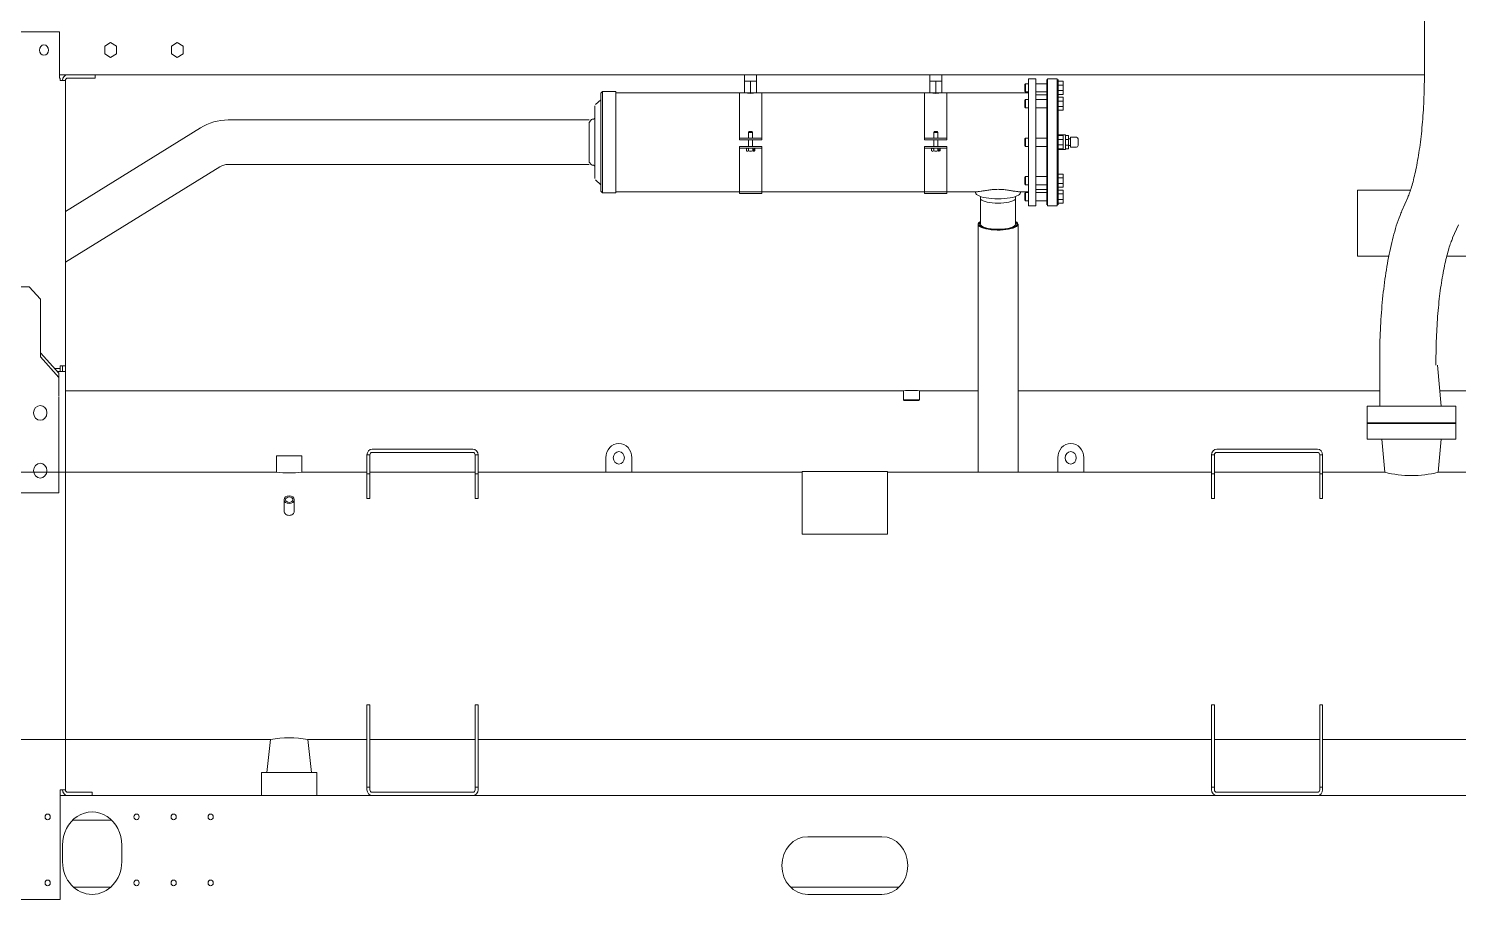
# Model space of a CAD drawing. Extents: x -345393 to -54719, y 203828 to 476815.
# Drawn here: x -321525 to -319595, y 228388 to 229563 of the extents above; entities that cross this region are included whole.
import ezdxf

# ---------------------------------------------------------------- set-up
doc = ezdxf.new("R2010")
doc.units = 0
doc.header["$LTSCALE"] = 1000
doc.header["$MEASUREMENT"] = 0
doc.layers.get('0').update_dxf_attribs({"color": 252, "linetype": 'CONTINUOUS'})
doc.layers.add('暖通-水-设备', color=3, linetype='CONTINUOUS', lineweight=20)

# ---------------------------------------------------------------- blocks, each defined once
blk = doc.blocks.new('PSRHH3602-LM1')
at = {"color": 95}
for p, q in [((782.3, 1691.5), (782.3, 1013.9)), ((-1060, 1066), (-1192, 1066)), ((-1060, 1066), (-1060, 1010)), ((-991, 1053.2), (-999, 1048.6)), ((-999, 1048.6), (-999, 1039.4)), ((-983, 1048.6), (-991, 1053.2)), ((-983, 1039.4), (-983, 1048.6)), ((-901, 1053.2), (-909, 1048.6)), ((-909, 1048.6), (-909, 1039.4)), ((-893, 1048.6), (-901, 1053.2)), ((-893, 1039.4), (-893, 1048.6)), ((-999, 1039.4), (-991, 1034.8)), ((-991, 1034.8), (-983, 1039.4)), ((-909, 1039.4), (-901, 1034.8)), ((-901, 1034.8), (-893, 1039.4)), ((-1060, 1014), (782.3, 1014)), ((-1060, 1010), (-1059, 1010)), ((-1059, 1007), (-1059, 1010)), ((-1059, 1007), (-1052, 1007)), ((-1052, 147), (-1052, 1007)), ((-1049, 1010), (-1012, 1010)), ((-1012, 1014), (-1012, 1010)), ((-135.2, 1014), (-135.2, 992)), ((-135.2, 1006.2), (-119.2, 1006.2)), ((-127.2, 1006.2), (-127.2, 991.5)), ((-119.2, 1014), (-119.2, 992)), ((114.8, 1014), (114.8, 992)), ((114.8, 1006.2), (130.8, 1006.2)), ((122.8, 1006.2), (122.8, 991.5)), ((130.8, 1014), (130.8, 992)), ((247.8, 1009.2), (247.8, 855.2)), ((257.8, 1009.2), (247.8, 1009.2)), ((257.8, 1009.2), (257.8, 855.2)), ((272.8, 1008.2), (272.8, 856.2)), ((273.8, 855.2), (273.8, 1009.2)), ((286.8, 1009.2), (273.8, 1009.2)), ((286.8, 1009.2), (286.8, 855.2)), ((287.8, 856.2), (287.8, 1008.2)), ((294.8, 1006.2), (287.8, 1006.2)), ((294.8, 990.2), (294.8, 1006.2)), ((-327.2, 993.7), (-329.2, 991.7)), ((-329.2, 991.7), (-329.2, 872.7)), ((-327.2, 870.7), (-327.2, 993.7)), ((-309.2, 993.7), (-327.2, 993.7)), ((-309.2, 870.7), (-309.2, 993.7)), ((247.8, 992.2), (-309.2, 992.2)), ((-142.2, 935.2), (-142.2, 992.2)), ((-112.2, 935.2), (-112.2, 992.2)), ((107.8, 935.2), (107.8, 992.2)), ((137.8, 935.2), (137.8, 992.2)), ((243.8, 1003.2), (242.8, 1002.2)), ((242.8, 1002.2), (242.8, 994.2)), ((242.8, 994.2), (243.8, 993.2)), ((247.8, 1003.2), (243.8, 1003.2)), ((243.8, 993.2), (243.8, 1003.2)), ((243.8, 993.2), (247.8, 993.2)), ((272.8, 1003.2), (257.8, 1003.2)), ((257.8, 993.2), (272.8, 993.2)), ((272.8, 989.7), (257.8, 989.7)), ((294.8, 1001.5), (287.8, 1001.5)), ((294.8, 994.9), (287.8, 994.9)), ((294.8, 990.2), (287.8, 990.2)), ((-337.2, 976.3), (-337.2, 888.2)), ((-329.2, 983.7), (-336.4, 977.8)), ((243.8, 983.9), (242.8, 982.9)), ((242.8, 982.9), (242.8, 974.9)), ((242.8, 974.9), (243.8, 973.9)), ((247.8, 983.9), (243.8, 983.9)), ((243.8, 973.9), (243.8, 983.9)), ((243.8, 973.9), (247.8, 973.9)), ((272.8, 983.9), (257.8, 983.9)), ((257.8, 973.9), (272.8, 973.9)), ((294.8, 986.9), (287.8, 986.9)), ((294.8, 982.2), (287.8, 982.2)), ((294.8, 975.6), (287.8, 975.6)), ((294.8, 970.9), (294.8, 986.9)), ((-345.2, 959.2), (-832.5, 959.2)), ((-341.7, 959.6), (-345.2, 956.2)), ((-345.2, 908.2), (-345.2, 956.2)), ((-339.2, 960.2), (-340.3, 960.2)), ((294.8, 970.9), (287.8, 970.9)), ((-869.9, 949.5), (-1052, 848.4)), ((-142.2, 937.2), (-112.2, 937.2)), ((-128.9, 945.2), (-129.9, 944.2)), ((-129.9, 944.2), (-129.9, 937.2)), ((-129.9, 944.2), (-124.4, 944.2)), ((-125.4, 945.2), (-128.9, 945.2)), ((-124.4, 944.2), (-125.4, 945.2)), ((-124.4, 937.2), (-124.4, 944.2)), ((107.8, 937.2), (137.8, 937.2)), ((121.1, 945.2), (120.1, 944.2)), ((120.1, 944.2), (125.6, 944.2)), ((120.1, 944.2), (120.1, 937.2)), ((124.6, 945.2), (121.1, 945.2)), ((125.6, 944.2), (124.6, 945.2)), ((125.6, 937.2), (125.6, 944.2)), ((243.8, 937.2), (242.8, 936.2)), ((247.8, 937.2), (243.8, 937.2)), ((243.8, 927.2), (243.8, 937.2)), ((272.8, 937.2), (257.8, 937.2)), ((297.8, 941.2), (287.8, 941.2)), ((294.8, 940.2), (287.8, 940.2)), ((294.8, 924.2), (294.8, 940.2)), ((297.8, 941.2), (297.8, 923.2)), ((301.8, 940.5), (297.8, 940.5)), ((301.8, 924), (301.8, 940.5)), ((312.8, 938.2), (304.8, 938.2)), ((304.8, 938.2), (304.8, 926.2)), ((-142.2, 935.2), (-112.2, 935.2)), ((-142.2, 870.2), (-142.2, 927.2)), ((-112.2, 927.2), (-142.2, 927.2)), ((-112.2, 925.2), (-142.2, 925.2)), ((-132.9, 924.4), (-132.9, 921.9)), ((-130, 924.4), (-130, 921.9)), ((-129.9, 935.2), (-129.9, 927.2)), ((-124.4, 927.2), (-124.4, 935.2)), ((-124.3, 924.4), (-124.3, 921.9)), ((-123.2, 923.2), (-123.2, 921.4)), ((-122.5, 923.2), (-123.2, 923.2)), ((-122.5, 923.2), (-122.5, 921.4)), ((-121.4, 924.4), (-121.4, 921.9)), ((-112.2, 870.2), (-112.2, 927.2)), ((107.8, 935.2), (137.8, 935.2)), ((137.8, 927.2), (107.8, 927.2)), ((107.8, 870.2), (107.8, 927.2)), ((137.8, 925.2), (107.8, 925.2)), ((117.1, 924.4), (117.1, 921.9)), ((120, 924.4), (120, 921.9)), ((120.1, 935.2), (120.1, 927.2)), ((125.6, 927.2), (125.6, 935.2)), ((125.7, 924.4), (125.7, 921.9)), ((126.8, 923.2), (126.8, 921.4)), ((127.5, 923.2), (126.8, 923.2)), ((127.5, 923.2), (127.5, 921.4)), ((128.6, 924.4), (128.6, 921.9)), ((137.8, 870.2), (137.8, 927.2)), ((242.8, 936.2), (242.8, 928.2)), ((242.8, 928.2), (243.8, 927.2)), ((243.8, 927.2), (247.8, 927.2)), ((257.8, 927.2), (272.8, 927.2)), ((294.8, 935.5), (287.8, 935.5)), ((294.8, 928.9), (287.8, 928.9)), ((294.8, 924.2), (287.8, 924.2)), ((287.8, 923.2), (297.8, 923.2)), ((301.8, 935.6), (297.8, 935.6)), ((301.8, 928.8), (297.8, 928.8)), ((301.8, 924), (297.8, 924)), ((304.8, 936.2), (301.8, 936.2)), ((301.8, 928.2), (304.8, 928.2)), ((304.8, 926.2), (312.8, 926.2)), ((314.8, 928.2), (314.8, 936.2)), ((-843.7, 902.3), (-1052, 786.7)), ((-345.2, 905.2), (-832.5, 905.2)), ((-345.2, 908.2), (-341.7, 904.8)), ((-340.3, 904.2), (-339.2, 904.2)), ((-336.4, 886.6), (-329.2, 880.7)), ((243.8, 890.6), (242.8, 889.6)), ((242.8, 889.6), (242.8, 881.6)), ((247.8, 890.6), (243.8, 890.6)), ((243.8, 880.6), (243.8, 890.6)), ((272.8, 890.6), (257.8, 890.6)), ((294.8, 893.6), (287.8, 893.6)), ((294.8, 888.9), (287.8, 888.9)), ((294.8, 877.6), (294.8, 893.6)), ((-329.2, 872.7), (-327.2, 870.7)), ((-327.2, 870.7), (-309.2, 870.7)), ((-309.2, 872.2), (178.4, 872.2)), ((-142.2, 870.2), (-112.2, 870.2)), ((107.8, 870.2), (137.8, 870.2)), ((235.3, 872.2), (247.8, 872.2)), ((242.8, 881.6), (243.8, 880.6)), ((243.8, 871.2), (242.8, 870.2)), ((242.8, 870.2), (242.8, 862.2)), ((243.8, 880.6), (247.8, 880.6)), ((243.8, 861.2), (243.8, 871.2)), ((247.8, 871.2), (243.8, 871.2)), ((257.8, 880.6), (272.8, 880.6)), ((257.8, 874.7), (272.8, 874.7)), ((272.8, 871.2), (257.8, 871.2)), ((294.8, 882.2), (287.8, 882.2)), ((294.8, 877.6), (287.8, 877.6)), ((294.8, 874.2), (287.8, 874.2)), ((294.8, 869.5), (287.8, 869.5)), ((294.8, 858.2), (294.8, 874.2)), ((691.9, 794), (691.9, 874)), ((691.9, 874), (763.5, 874)), ((183.3, 866.3), (183.3, 832.7)), ((230.3, 832.7), (230.3, 866.3)), ((242.8, 862.2), (243.8, 861.2)), ((243.8, 861.2), (247.8, 861.2)), ((247.8, 855.2), (257.8, 855.2)), ((257.8, 861.2), (272.8, 861.2)), ((273.8, 855.2), (286.8, 855.2)), ((294.8, 862.9), (287.8, 862.9)), ((294.8, 858.2), (287.8, 858.2)), ((759.8, 865.1), (752.1, 849.1)), ((179.8, 832.7), (179.8, 532)), ((233.8, 532), (233.8, 832.7)), ((820.5, 816.1), (828.3, 832.1)), ((691.9, 794), (734.3, 794)), ((812.5, 794), (866.9, 794)), ((-1100.9, 757), (-1150.9, 757)), ((-1085.9, 742), (-1100.9, 757)), ((-1085.9, 672), (-1085.9, 742)), ((-1060.9, 652), (-1085.9, 677)), ((-1060.9, 647), (-1085.9, 672)), ((-1059, 654), (-1059, 661)), ((-1052, 661), (-1059, 661)), ((-1056, 654), (-1056, 661)), ((722, 667.3), (722, 612)), ((798, 662), (798, 667.3)), ((805, 612), (800, 662)), ((-1066.9, 658), (-1059, 658)), ((-1062.9, 654), (-1052, 654)), ((-1060.9, 624.7), (-1060.9, 652)), ((-1056, 654), (-1059, 654)), ((-1052, 630.8), (79.3, 630.8)), ((79.3, 630.8), (79.3, 620)), ((100.7, 630.8), (179.8, 630.8)), ((100.7, 620), (100.7, 630.8)), ((233.8, 630.8), (722, 630.8)), ((803.1, 630.8), (1052, 630.8)), ((-1060.9, 623.9), (-1060.9, 507)), ((79.3, 620), (100.7, 620)), ((79.3, 620), (80.3, 619)), ((99.7, 619), (80.3, 619)), ((99.7, 619), (100.7, 620)), ((825, 612), (705, 612)), ((705, 592), (705, 612)), ((825, 592), (825, 612)), ((825, 592), (705, 592)), ((705, 591), (706, 592)), ((825, 591), (705, 591)), ((705, 591), (705, 572)), ((824, 592), (825, 591)), ((825, 591), (825, 572)), ((-638, 560), (-502, 560)), ((-638, 556), (-502, 556)), ((502, 560), (638, 560)), ((502, 556), (638, 556)), ((705, 572), (825, 572)), ((725, 572), (729, 531.9)), ((801, 532), (805, 572)), ((-733, 552), (-767, 552)), ((-767, 552), (-767, 532)), ((-733, 532), (-733, 552)), ((-645, 500), (-645, 553)), ((-641, 553), (-645, 553)), ((-641, 500), (-641, 553)), ((-499, 500), (-499, 553)), ((-499, 553), (-495, 553)), ((-495, 500), (-495, 553)), ((-322.5, 531.9), (-322.5, 549.5)), ((-287.5, 549.5), (-287.5, 531.9)), ((287.5, 549.5), (287.5, 531.9)), ((322.5, 531.9), (322.5, 549.5)), ((495, 500), (495, 553)), ((499, 553), (495, 553)), ((499, 500), (499, 553)), ((641, 500), (641, 553)), ((641, 553), (645, 553)), ((645, 500), (645, 553)), ((-767, 532), (-1941.4, 532)), ((-645, 532), (-733.2, 532)), ((-641, 530), (-645, 530)), ((-499, 532), (-641, 532)), ((-499, 530), (-495, 530)), ((-322.5, 532), (-495, 532)), ((-287.5, 531.9), (-322.5, 531.9)), ((-57.5, 532), (-287.5, 532)), ((57.5, 532.8), (-57.5, 532.8)), ((-57.5, 457.1), (-57.5, 532.8)), ((57.5, 457.1), (57.5, 532.8)), ((287.5, 532), (57.5, 532)), ((287.5, 531.9), (322.5, 531.9)), ((495, 532), (322.5, 532)), ((499, 530), (495, 530)), ((641, 532), (499, 532)), ((641, 530), (645, 530)), ((729.4, 532), (645, 532)), ((880, 532), (800.9, 532)), ((-1060.9, 507), (-1190.9, 507)), ((-756.8, 498.7), (-756.8, 484.5)), ((-743.3, 484.6), (-743.3, 498.7)), ((-641, 500), (-645, 500)), ((-499, 500), (-495, 500)), ((499, 500), (495, 500)), ((641, 500), (645, 500)), ((57.5, 457.1), (-57.5, 457.1)), ((-645, 147), (-645, 250)), ((-641, 250), (-645, 250)), ((-641, 147), (-641, 250)), ((-499, 147), (-499, 250)), ((-499, 250), (-495, 250)), ((-495, 147), (-495, 250)), ((495, 147), (495, 250)), ((499, 250), (495, 250)), ((499, 147), (499, 250)), ((641, 147), (641, 250)), ((641, 250), (645, 250)), ((645, 147), (645, 250)), ((-1941.4, 208), (-774.9, 208)), ((-775.2, 208.1), (-780, 168)), ((-724.9, 208), (-645, 208)), ((-720, 168), (-724.8, 208)), ((-641, 208), (-499, 208)), ((-495, 208), (495, 208)), ((499, 208), (641, 208)), ((645, 208), (880, 208)), ((-712.5, 168), (-787.5, 168)), ((-787.5, 140), (-787.5, 168)), ((-712.5, 140), (-712.5, 168)), ((-1059, 14), (-1059, 147)), ((-1059, 147), (-1052, 147)), ((-1059, 140), (1059, 140)), ((-1016, 144), (-1049, 144)), ((-1016, 140), (-1016, 144)), ((-641, 150), (-645, 150)), ((-638, 144), (-502, 144)), ((-499, 150), (-495, 150)), ((499, 150), (495, 150)), ((502, 144), (638, 144)), ((641, 150), (645, 150)), ((-989.5, 110), (-1042.5, 110)), ((50, 90), (-50, 90)), ((-1056, 79.6), (-1056, 59.6)), ((-976, 59.6), (-976, 79.6)), ((-1041.3, 29), (-990.7, 29)), ((-73.4, 29), (73.4, 29)), ((-50, 20), (50, 20)), ((-1193, 14), (-1059, 14))]:
    blk.add_line(p, q, dxfattribs=at)
for centre, radius in [((-1081, 1044), 6.25), ((-1086, 604), 9), ((-305, 549.5), 7.5), ((305, 549.5), 7.5), ((-1086, 534), 9), ((-1076, 114), 3.5), ((-956, 114), 3.5), ((-906, 114), 3.5), ((-856, 114), 3.5), ((-1076, 34), 3.5), ((-956, 34), 3.5), ((-906, 34), 3.5), ((-856, 34), 3.5)]:
    blk.add_circle(centre, radius, dxfattribs=at)
for centre, radius, start, end in [((-1049, 1007), 7, 90, 180), ((-1049, 1007), 3, 90, 180), ((-832.5, 882.2), 77, 90, 119.0418), ((-340.3, 958.2), 2, 90, 135), ((-339.2, 962.2), 2, 270, 0), ((312.8, 936.2), 2, 0, 90), ((-131.1, 922.5), 2.66, 91.5874, 134.0285), ((-131.5, 922.7), 2.23, 49.6561, 130.3439), ((-131.5, 923.6), 2.23, 229.6561, 310.3439), ((-131.1, 923.8), 2.66, 226.0506, 268.4126), ((-127.2, 916.9), 8.04, 68.96, 111.04), ((-127.2, 929.4), 8.04, 248.96, 291.04), ((-122.8, 922.7), 2.23, 49.6535, 130.3465), ((-123, 923.3), 1.85, 226.5594, 263.7503), ((-123.5, 923.3), 2.1, 271.9001, 298.3767), ((-123.2, 922.5), 2.66, 51.2459, 88.4126), ((-122.7, 923.3), 1.86, 276.432, 313.2582), ((-123.2, 922.5), 2.66, 46.0503, 47.4408), ((118.9, 922.5), 2.66, 91.5874, 134.0285), ((118.5, 922.7), 2.23, 49.6561, 130.3439), ((118.5, 923.6), 2.23, 229.6561, 310.3439), ((118.9, 923.8), 2.66, 226.0506, 268.4126), ((122.8, 916.9), 8.04, 68.96, 111.04), ((122.8, 929.4), 8.04, 248.96, 291.04), ((127.2, 922.7), 2.23, 49.6535, 130.3465), ((127, 923.3), 1.85, 226.5594, 263.7503), ((126.5, 923.3), 2.1, 271.9001, 298.3767), ((126.8, 922.5), 2.66, 51.2459, 88.4126), ((127.3, 923.3), 1.86, 276.432, 313.2582), ((126.8, 922.5), 2.66, 46.0503, 47.4408), ((312.8, 928.2), 2, 270, 0), ((-832.5, 882.2), 23, 90, 119.0418), ((-340.3, 906.2), 2, 225, 270), ((-339.2, 902.2), 2, 0, 90), ((90, 427.9), 203.2, 86.9814, 93.0186), ((-638, 553), 7, 90, 180), ((-638, 553), 3, 90, 180), ((-502, 553), 7, 0, 90), ((-502, 553), 3, 0, 90), ((-305, 549.5), 17.5, 0, 180), ((305, 549.5), 17.5, 0, 180), ((502, 553), 7, 90, 180), ((502, 553), 3, 90, 180), ((638, 553), 7, 0, 90), ((638, 553), 3, 0, 90), ((-750, 693.1), 162, 263.9767, 276.0233), ((765, 693.6), 165.6, 257.4418, 282.5582), ((-750, 44.9), 165, 81.2149, 98.7851), ((-1049, 147), 7, 180, 270), ((-1049, 147), 3, 180, 270), ((-638, 147), 7, 180, 270), ((-638, 147), 3, 180, 270), ((-502, 147), 3, 270, 0), ((-502, 147), 7, 270, 0), ((502, 147), 7, 180, 270), ((502, 147), 3, 180, 270), ((638, 147), 3, 270, 0), ((638, 147), 7, 270, 0), ((-1016, 80), 40, 359.4642, 180.5358), ((-50, 55), 35, 90, 270), ((50, 55), 35, 270, 90), ((-1016, 60), 40, 180.5358, 359.4642)]:
    blk.add_arc(centre, radius, start, end, dxfattribs=at)
for centre, major_axis, ratio, start_param, end_param in [((-143.2, 932.2), (103.9, 0), 0.57735, 1.416132, 1.493696), ((-111.2, 932.2), (-103.9, 0), 0.57735, 4.789489, 4.867053), ((106.8, 932.2), (103.9, 0), 0.57735, 1.416132, 1.493696), ((138.8, 932.2), (-103.9, 0), 0.57735, 4.789489, 4.867053), ((206.8, 871.4), (30.5, 0), 0.258819, 3.033283, 6.391495), ((206.8, 864.6), (-24, 0), 0.258819, 0.271264, 2.870329), ((206.8, 832.7), (25.5, 0), 0.258819, 2.742898, 6.283185), ((206.8, 832.7), (-27, 0), 0.258819, 0, 3.656435), ((206.8, 832.7), (-27, 0), 0.258819, 5.768343, 6.283185), ((206.8, 832.7), (23.5, 0), 0.258819, 3.141593, 6.283185), ((206.8, 832.7), (25.5, 0), 0.258819, 0, 0.398694)]:
    blk.add_ellipse(centre, major_axis=major_axis, ratio=ratio, start_param=start_param, end_param=end_param, dxfattribs=at)
for major_axis in [(6.75, 0), (4.75, 0)]:
    blk.add_ellipse((-750, 498.7), major_axis=major_axis, ratio=0.707107, dxfattribs=at)
for points, knots in [([(782.3, 1013.9), (782.3, 1010.9), (782.3, 1003.6), (782, 990.3), (781.2, 975.2), (780.2, 960.3), (778.8, 946), (777, 932.3), (775, 919.3), (772.7, 907.3), (770.3, 896.3), (767.7, 886.5), (765, 877.9), (762.5, 871), (760.7, 867), (759.9, 865.4), (759.8, 865.1)], [0, 0, 0, 0, 0.043313, 0.125823, 0.208265, 0.290525, 0.372502, 0.454081, 0.535123, 0.615457, 0.694872, 0.773102, 0.849819, 0.92463, 0.990846, 1, 1, 1, 1]), ([(235.3, 872.2), (234.8, 872.2), (234.3, 872.2), (232.6, 872.4), (231.3, 872.5), (228.3, 872.9), (226.7, 873.2), (223.2, 873.7), (221.4, 874), (217.5, 874.5), (215.4, 874.7), (211.2, 875), (209.1, 875.1), (204.8, 875.1), (202.6, 875), (198.4, 874.7), (196.3, 874.5), (192.4, 874), (190.5, 873.7), (187, 873.2), (185.4, 873), (182.5, 872.5), (181.1, 872.4), (179.4, 872.2), (178.9, 872.2), (178.4, 872.2)], [0.0793889, 0.0793889, 0.0793889, 0.0793889, 0.09375, 0.09375, 0.125, 0.125, 0.15625, 0.15625, 0.1875, 0.1875, 0.21875, 0.21875, 0.25, 0.25, 0.28125, 0.28125, 0.3125, 0.3125, 0.34375, 0.34375, 0.375, 0.375, 0.40625, 0.40625, 0.4208251, 0.4208251, 0.4208251, 0.4208251]), ([(752.1, 849.1), (751.1, 847), (748.6, 841.6), (744.4, 830.9), (740.1, 817.7), (736.4, 803.7), (733.1, 789.1), (730.3, 773.9), (727.9, 758.3), (725.9, 742.2), (724.3, 725.7), (723.1, 708.8), (722.3, 691.9), (722, 677.6), (722, 670), (722, 667.3)], [0, 0, 0, 0, 0.044334, 0.135746, 0.224835, 0.311452, 0.396156, 0.479473, 0.561792, 0.643391, 0.724472, 0.805185, 0.885649, 0.96596, 1, 1, 1, 1]), ([(798, 667.3), (798, 670.3), (798, 677.6), (798.4, 690.9), (799.1, 706), (800.2, 720.9), (801.6, 735.2), (803.3, 749), (805.3, 761.9), (807.6, 773.9), (810.1, 784.9), (812.7, 794.7), (815.3, 803.3), (817.9, 810.2), (819.7, 814.2), (820.4, 815.9), (820.5, 816.1)], [0, 0, 0, 0, 0.043313, 0.125823, 0.208265, 0.290525, 0.372502, 0.454081, 0.535123, 0.615457, 0.694872, 0.773102, 0.849819, 0.92463, 0.990846, 1, 1, 1, 1]), ([(-756.8, 484.5), (-756.8, 483.9), (-756.6, 483.3), (-755.9, 482.1), (-755.4, 481.6), (-754.1, 480.7), (-753.4, 480.3), (-751.8, 479.8), (-750.9, 479.7), (-748.2, 479.7), (-746.5, 480.2), (-744.6, 481.6), (-744.1, 482.1), (-743.4, 483.3), (-743.3, 483.9), (-743.3, 484.5), (-743.3, 484.6), (-743.3, 484.6)], [0.2501949, 0.2501949, 0.2501949, 0.2501949, 0.3125, 0.3125, 0.375, 0.375, 0.4375, 0.4375, 0.5, 0.5, 0.625, 0.625, 0.6875, 0.6875, 0.75, 0.75, 0.750198, 0.750198, 0.750198, 0.750198])]:
    blk.add_open_spline(points, degree=3, knots=knots, dxfattribs=at)

msp = doc.modelspace()

# ---------------------------------------------------------------- block references
at = {"layer": '暖通-水-设备', "yscale": 1.112820512818871}
msp.add_blockref('PSRHH3602-LM1', (-320423.07647, 228372.36292), dxfattribs=at)

doc.saveas('drawing.dxf')
